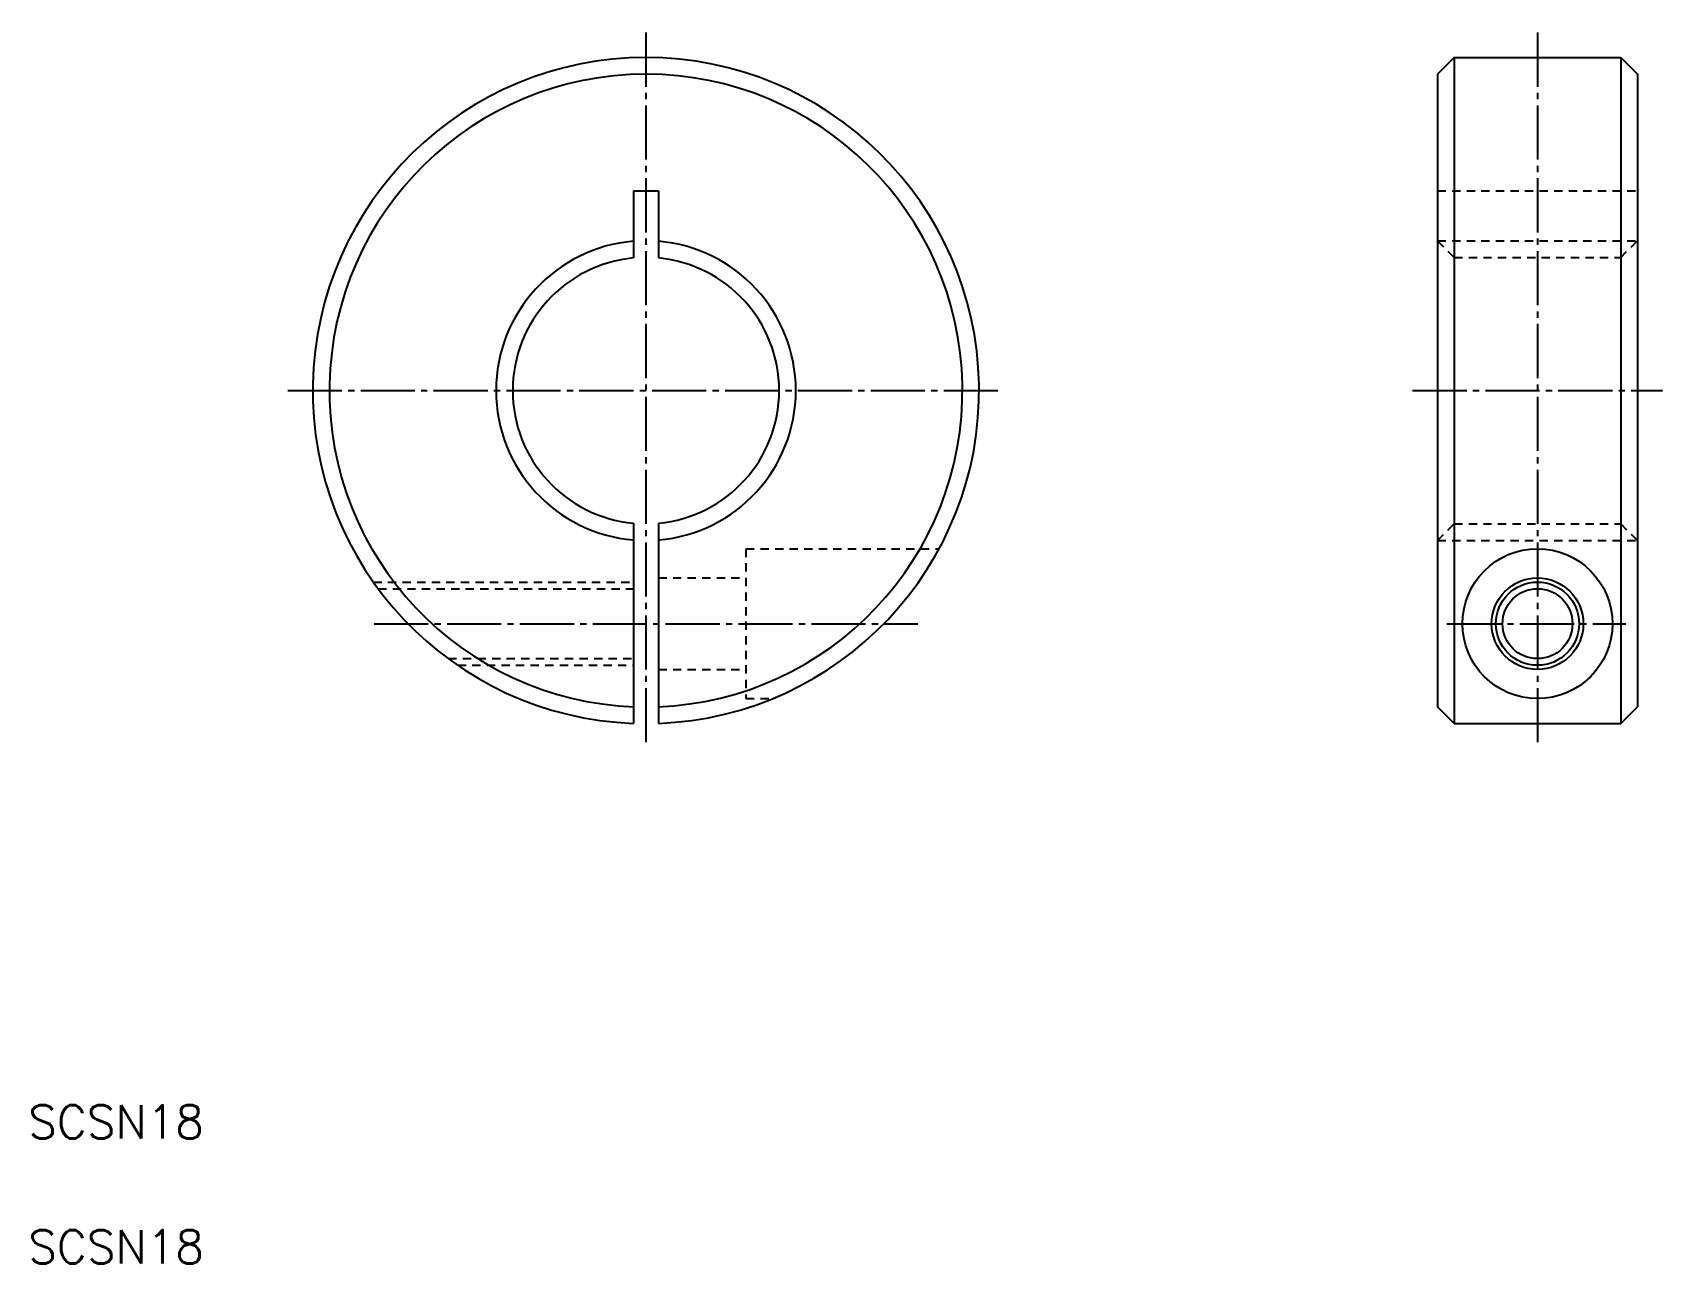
# Model space of a CAD drawing. Extents: x 5.3 to 103.1, y 5 to 78.9.
import ezdxf

# ---------------------------------------------------------------- set-up
doc = ezdxf.new("R2010")
doc.units = 0
doc.header["$LTSCALE"] = 0.25
doc.linetypes.add('CENTER', pattern=[17.5, 13, -1.5, 1.5, -1.5])
doc.linetypes.add('DASHED', pattern=[3.5, 2, -1.5])
doc.layers.get('0').update_dxf_attribs({"linetype": 'CONTINUOUS'})
doc.layers.add('CENTER', color=1, linetype='CENTER')
doc.styles.get("Standard").update_dxf_attribs({"font": 'txt', "bigfont": 'BIGFONT'})

msp = doc.modelspace()

# ---------------------------------------------------------------- linework, layer by layer
at = {"color": 7, "linetype": 'CONTINUOUS'}
for p, q in [((90.6, 77.42), (89.6, 76.42)), ((90.6, 77.42), (90.6, 37.42)), ((90.6, 77.42), (100.6, 77.42)), ((100.6, 77.42), (100.6, 37.42)), ((100.6, 77.42), (101.6, 76.42)), ((89.6, 76.42), (89.6, 38.42)), ((101.6, 76.42), (101.6, 38.42)), ((41.328, 69.42), (41.328, 65.385)), ((41.328, 69.42), (42.828, 69.42)), ((42.828, 69.42), (42.828, 65.385)), ((41.328, 49.455), (41.328, 37.434)), ((42.828, 49.455), (42.828, 37.434)), ((90.6, 37.42), (89.6, 38.42)), ((100.6, 37.42), (101.6, 38.42)), ((90.6, 37.42), (100.6, 37.42))]:
    msp.add_line(p, q, dxfattribs=at)
at = {"color": 3, "linetype": 'DASHED'}
for p, q in [((89.6, 69.42), (101.6, 69.42)), ((89.6, 66.42), (101.6, 66.42)), ((90.6, 65.42), (89.6, 66.42)), ((100.6, 65.42), (101.6, 66.42)), ((90.6, 65.42), (100.6, 65.42)), ((89.6, 48.42), (90.6, 49.42)), ((90.6, 49.42), (100.6, 49.42)), ((100.6, 49.42), (101.6, 48.42)), ((89.6, 48.42), (101.6, 48.42)), ((48.078, 47.92), (59.678, 47.92)), ((48.078, 47.92), (48.078, 38.92)), ((42.828, 46.17), (48.078, 46.17)), ((25.715, 45.92), (41.328, 45.92)), ((26.004, 45.52), (41.328, 45.52)), ((30.213, 41.32), (41.328, 41.32)), ((30.776, 40.92), (41.328, 40.92)), ((42.828, 40.67), (48.078, 40.67)), ((48.078, 38.92), (49.678, 38.92))]:
    msp.add_line(p, q, dxfattribs=at)
for p, q in [((33.414, 40.92), (33.414, 40.92)), ((36.052, 40.92), (36.052, 40.92))]:
    msp.add_line(p, q)
msp.add_circle((95.6, 43.42), 4.5)
at = {"color": 7, "linetype": 'CONTINUOUS'}
for radius in [2.75, 2.1]:
    msp.add_circle((95.6, 43.42), radius, dxfattribs=at)
at = {"color": 3, "linetype": 'CONTINUOUS'}
msp.add_circle((95.6, 43.42), 2.5, dxfattribs=at)
at = {"color": 7, "linetype": 'CONTINUOUS'}
for radius, start, end in [(20, 272.1491, 267.8509), (19, 272.1491, 267.8509), (8, 95.37938, 264.62062), (8, 275.37938, 84.62062)]:
    msp.add_arc((42.078, 57.42), radius, start, end, dxfattribs=at)
at = {"color": 3, "linetype": 'CONTINUOUS'}
for start, end in [(94.78019, 265.21981), (274.78019, 85.21981)]:
    msp.add_arc((42.078, 57.42), 9, start, end, dxfattribs=at)
at = {"layer": 'CENTER', "color": 1, "linetype": 'CENTER'}
for p, q in [((42.078, 78.92), (42.078, 35.92)), ((95.6, 78.92), (95.6, 35.92)), ((20.578, 57.42), (63.578, 57.42)), ((88.1, 57.42), (103.1, 57.42)), ((25.761, 43.42), (58.396, 43.42)), ((90.168, 43.42), (100.908, 43.42))]:
    msp.add_line(p, q, dxfattribs=at)

# ---------------------------------------------------------------- texts
for p in [(5, 12.5), (5, 5)]:
    msp.add_text('SCSN18', height=2).set_placement(p)

doc.saveas('drawing.dxf')
